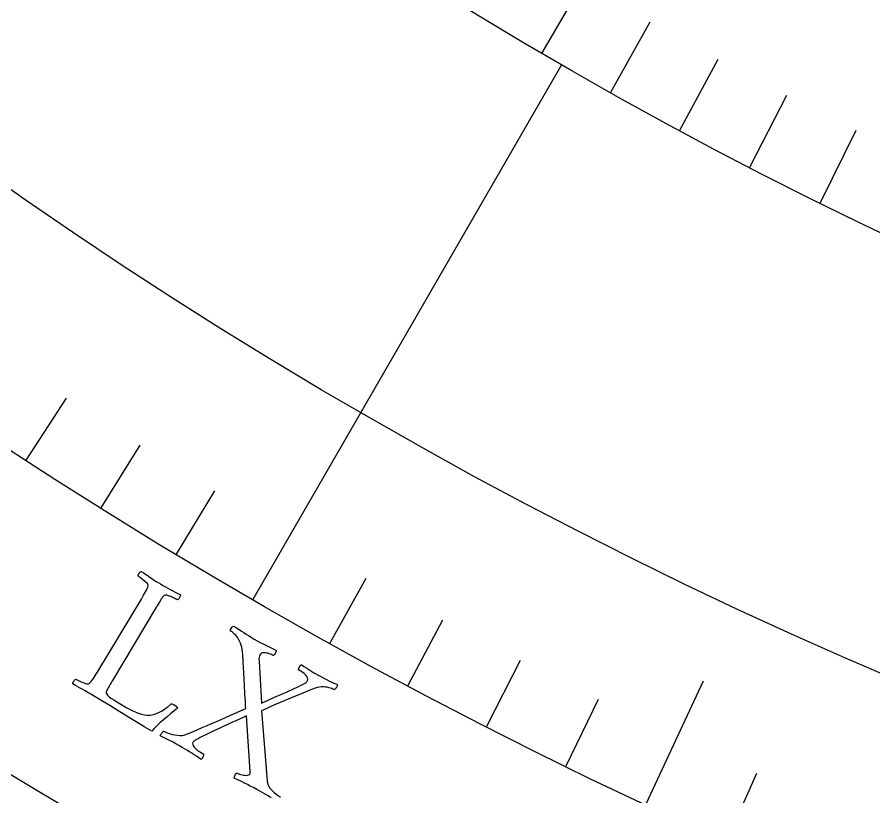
# Model space of a CAD drawing. Header units: millimetres. Extents: x -76 to 76, y -76 to 86.
# Drawn here: x -37.58 to -25.98, y -62.24 to -51.69 of the extents above; entities that cross this region are included whole.
import ezdxf

# ---------------------------------------------------------------- set-up
doc = ezdxf.new("R2010")
doc.units = ezdxf.units.MM
for name, color, linetype in [('CUT_OUTER', 1, 'Continuous'), ('ENGRAVE', 7, 'Continuous'), ('ENGRAVE_FINE', 8, 'Continuous'), ('TEXT', 5, 'Continuous')]:
    doc.layers.add(name, color=color, linetype=linetype)

msp = doc.modelspace()

# ---------------------------------------------------------------- linework, layer by layer
at = {"layer": 'CUT_OUTER'}
msp.add_arc((0.0001, -0.0001), 75.9999, 179.913117, 0.0001, dxfattribs=at)
at = {"layer": 'ENGRAVE'}
for points in [[(-30.4742, -52.1718), (-29.4622, -50.4393)], [(-34.39, -59.5652), (-30.21, -52.3253)], [(-29.0677, -62.3358), (-28.2904, -60.669)]]:
    msp.add_lwpolyline(points, dxfattribs=at)
for radius in [74.48, 74.48, 72.485, 68.78, 68.78, 65.854, 60.42, 60.42, 57.228]:
    msp.add_circle((0, 0), radius, dxfattribs=at)
at = {"layer": 'ENGRAVE_FINE'}
for points in [[(-29.5467, -52.7027), (-29.0115, -51.7481)], [(-28.6096, -53.2172), (-28.0914, -52.2532)], [(-27.6632, -53.7152), (-27.1622, -52.7422)], [(-26.7079, -54.1965), (-26.2242, -53.2148)], [(-37.4603, -57.6838), (-36.9139, -56.8424)], [(-36.4478, -58.3287), (-35.9162, -57.478)], [(-35.4243, -58.956), (-34.9076, -58.0961)], [(-33.3452, -60.1563), (-32.8588, -59.2789)], [(-32.2903, -60.7291), (-31.8193, -59.8434)], [(-31.2255, -61.2834), (-30.77, -60.3896)], [(-30.1512, -61.8191), (-29.7114, -60.9174)], [(-27.9753, -62.8337), (-27.5673, -61.9172)]]:
    msp.add_lwpolyline(points, dxfattribs=at)
at = {"layer": 'TEXT'}
msp.add_lwpolyline([(-36.2924, -60.663), (-36.294, -60.6657), (-36.2959, -60.6689), (-36.2982, -60.6727), (-36.3009, -60.6771), (-36.3077, -60.6886), (-36.3155, -60.7016), (-36.3243, -60.7162), (-36.334, -60.7325), (-36.3438, -60.7493), (-36.353, -60.7656), (-36.3613, -60.7812), (-36.369, -60.7964), (-36.3751, -60.8099), (-36.3788, -60.8209), (-36.3802, -60.8293), (-36.3792, -60.835), (-36.3712, -60.85), (-36.3608, -60.864), (-36.3481, -60.8773), (-36.3331, -60.8898), (-36.3144, -60.903), (-36.2905, -60.9188), (-36.2615, -60.937), (-36.2273, -60.9576), (-36.0966, -61.0351), (-36.0619, -61.0543), (-36.0244, -61.0725), (-35.9842, -61.0897), (-35.9412, -61.106), (-35.8982, -61.1194), (-35.8578, -61.1283), (-35.8202, -61.1325), (-35.7853, -61.1322), (-35.7544, -61.1276), (-35.7225, -61.1196), (-35.6896, -61.1083), (-35.6557, -61.0935), (-35.6205, -61.0743), (-35.5836, -61.0497), (-35.5449, -61.0198), (-35.5046, -60.9845), (-35.4971, -60.9805), (-35.4877, -60.98), (-35.4763, -60.9831), (-35.4631, -60.9896), (-35.444, -61.0019), (-35.4295, -61.0139), (-35.4196, -61.0256), (-35.4143, -61.037), (-35.4593, -61.0753), (-35.506, -61.1147), (-35.5542, -61.1552), (-35.6041, -61.1966), (-35.6521, -61.2376), (-35.6943, -61.2767), (-35.7309, -61.314), (-35.7619, -61.3494), (-35.8559, -61.2941), (-35.9492, -61.2382), (-36.0418, -61.1818), (-36.1336, -61.1248), (-36.2282, -61.066), (-36.3289, -61.0042), (-36.4359, -60.9391), (-36.549, -60.871), (-36.5884, -60.8476), (-36.6259, -60.8259), (-36.6617, -60.8059), (-36.6956, -60.7875), (-36.7288, -60.7695), (-36.7623, -60.7508), (-36.7961, -60.7312), (-36.8303, -60.7108), (-36.831, -60.7028), (-36.8292, -60.6938), (-36.8251, -60.6838), (-36.8186, -60.6729), (-36.8111, -60.6627), (-36.8038, -60.6546), (-36.797, -60.6487), (-36.7904, -60.6451), (-36.7817, -60.6501), (-36.7698, -60.6564), (-36.7546, -60.664), (-36.7363, -60.6731), (-36.7163, -60.6822), (-36.6963, -60.6904), (-36.6764, -60.6976), (-36.6564, -60.7037), (-36.6383, -60.708), (-36.624, -60.7096), (-36.6136, -60.7085), (-36.6069, -60.7047), (-36.5936, -60.6921), (-36.5801, -60.6768), (-36.5663, -60.6589), (-36.5524, -60.6382), (-36.5381, -60.6157), (-36.5235, -60.5923), (-36.5085, -60.5679), (-36.4931, -60.5425), (-35.902, -59.5619), (-35.8867, -59.5363), (-35.872, -59.5114), (-35.8578, -59.4872), (-35.8443, -59.4636), (-35.8322, -59.4411), (-35.8225, -59.4202), (-35.8151, -59.4009), (-35.8101, -59.3832), (-35.8092, -59.3747), (-35.8127, -59.3648), (-35.8207, -59.3534), (-35.8331, -59.3404), (-35.8481, -59.3269), (-35.8638, -59.3135), (-35.8802, -59.3003), (-35.8972, -59.2873), (-35.9133, -59.2754), (-35.9268, -59.2657), (-35.9376, -59.2583), (-35.9459, -59.253), (-35.9456, -59.2455), (-35.9435, -59.2367), (-35.9397, -59.2266), (-35.934, -59.2152), (-35.9273, -59.2044), (-35.9205, -59.1961), (-35.9133, -59.1904), (-35.906, -59.1872), (-35.8723, -59.2094), (-35.839, -59.2314), (-35.806, -59.2535), (-35.7734, -59.2755), (-35.741, -59.2971), (-35.7086, -59.3181), (-35.6762, -59.3385), (-35.6438, -59.3583), (-35.6104, -59.378), (-35.5771, -59.3971), (-35.544, -59.4154), (-35.511, -59.433), (-35.4778, -59.4506), (-35.4439, -59.4687), (-35.4094, -59.4873), (-35.3743, -59.5065), (-35.3736, -59.5145), (-35.3753, -59.5235), (-35.3794, -59.5334), (-35.3858, -59.5444), (-35.3932, -59.5548), (-35.4003, -59.5629), (-35.4071, -59.5689), (-35.4136, -59.5726), (-35.4221, -59.5678), (-35.4338, -59.5618), (-35.4487, -59.5544), (-35.4667, -59.5458), (-35.4862, -59.5369), (-35.5053, -59.5288), (-35.5241, -59.5215), (-35.5426, -59.5149), (-35.5595, -59.5102), (-35.5734, -59.5085), (-35.5844, -59.5098), (-35.5924, -59.514), (-35.6031, -59.5248), (-35.6141, -59.5378), (-35.6255, -59.553), (-35.6372, -59.5704), (-35.6492, -59.5894), (-35.6616, -59.6093), (-35.6745, -59.6302), (-35.6877, -59.6521), (-35.6898, -59.6557), (-35.6919, -59.6592), (-35.694, -59.6627), (-35.6961, -59.6663), (-35.6982, -59.6698), (-35.7003, -59.6734), (-35.7025, -59.6769), (-35.7046, -59.6804)], close=True, dxfattribs=at)
msp.add_lwpolyline([(-34.1438, -62.2528), (-34.1695, -62.2363), (-34.1954, -62.22), (-34.2243, -62.2026), (-34.2562, -62.1842), (-34.291, -62.1647), (-34.3392, -62.1384), (-34.3844, -62.1142), (-34.4267, -62.0923), (-34.466, -62.0725), (-34.5055, -62.053), (-34.5483, -62.0319), (-34.5943, -62.0091), (-34.6435, -61.9847), (-34.6444, -61.9763), (-34.6427, -61.9663), (-34.6385, -61.9545), (-34.6317, -61.9409), (-34.6241, -61.9287), (-34.6172, -61.9207), (-34.6112, -61.917), (-34.606, -61.9176), (-34.5974, -61.9218), (-34.586, -61.9264), (-34.5718, -61.9313), (-34.5549, -61.9366), (-34.5366, -61.9415), (-34.5181, -61.945), (-34.4994, -61.9472), (-34.4807, -61.9481), (-34.4635, -61.947), (-34.4495, -61.9431), (-34.4387, -61.9365), (-34.4311, -61.9271), (-34.4298, -61.9243), (-34.4288, -61.9209), (-34.428, -61.9167), (-34.4273, -61.9119), (-34.427, -61.9068), (-34.4271, -61.9022), (-34.4276, -61.8979), (-34.4284, -61.894), (-34.4769, -61.143), (-34.5237, -61.1636), (-34.5727, -61.1855), (-34.6239, -61.2087), (-34.6772, -61.2332), (-34.7313, -61.2583), (-34.7848, -61.2831), (-34.8375, -61.3077), (-34.8896, -61.3321), (-34.9396, -61.3557), (-34.9863, -61.3782), (-35.0294, -61.3994), (-35.0692, -61.4194), (-35.1042, -61.4373), (-35.1333, -61.4523), (-35.1563, -61.4645), (-35.1733, -61.4737), (-35.1762, -61.4756), (-35.1797, -61.478), (-35.1839, -61.4807), (-35.1887, -61.4839), (-35.1936, -61.4876), (-35.1981, -61.492), (-35.2021, -61.497), (-35.2057, -61.5026), (-35.2092, -61.5146), (-35.2073, -61.529), (-35.2001, -61.5459), (-35.1875, -61.5652), (-35.168, -61.5868), (-35.14, -61.6102), (-35.1035, -61.6354), (-35.0585, -61.6625), (-35.0586, -61.6701), (-35.0606, -61.6795), (-35.0645, -61.6904), (-35.0704, -61.7031), (-35.0769, -61.715), (-35.0826, -61.7238), (-35.0875, -61.7295), (-35.0917, -61.7321), (-35.123, -61.7112), (-35.1546, -61.6903), (-35.1867, -61.6694), (-35.2191, -61.6484), (-35.2516, -61.6277), (-35.2842, -61.6076), (-35.3166, -61.5881), (-35.349, -61.5692), (-35.3931, -61.5442), (-35.434, -61.5215), (-35.472, -61.5011), (-35.5069, -61.4831), (-35.5406, -61.4661), (-35.5749, -61.4489), (-35.61, -61.4314), (-35.6457, -61.4138), (-35.6437, -61.406), (-35.6396, -61.3971), (-35.6336, -61.3872), (-35.6255, -61.3763), (-35.6173, -61.3661), (-35.6107, -61.3583), (-35.6057, -61.353), (-35.6023, -61.3501), (-35.5948, -61.3538), (-35.5817, -61.3593), (-35.5631, -61.3666), (-35.539, -61.3757), (-35.5111, -61.3851), (-35.4813, -61.3932), (-35.4495, -61.4001), (-35.4159, -61.4056), (-35.3822, -61.4085), (-35.3504, -61.4073), (-35.3204, -61.4021), (-35.2923, -61.3928), (-35.217, -61.3617), (-35.1451, -61.3316), (-35.0768, -61.3027), (-35.0121, -61.2749), (-34.9491, -61.2476), (-34.8862, -61.2199), (-34.8234, -61.192), (-34.7607, -61.1637), (-34.6968, -61.1348), (-34.6301, -61.1049), (-34.5608, -61.0738), (-34.4888, -61.0417), (-34.4899, -61.011), (-34.4916, -60.9766), (-34.4937, -60.9387), (-34.4963, -60.8971), (-34.499, -60.8532), (-34.5016, -60.8084), (-34.5041, -60.7627), (-34.5063, -60.7161), (-34.5086, -60.6699), (-34.5109, -60.6251), (-34.5132, -60.5819), (-34.5157, -60.5402), (-34.518, -60.5012), (-34.52, -60.4658), (-34.5219, -60.4341), (-34.5234, -60.4061), (-34.5247, -60.3833), (-34.5256, -60.367), (-34.5262, -60.3572), (-34.5263, -60.3539), (-34.5281, -60.3139), (-34.5313, -60.2775), (-34.5359, -60.2446), (-34.542, -60.2152), (-34.5498, -60.1875), (-34.5597, -60.1599), (-34.5718, -60.1322), (-34.5859, -60.1044), (-34.5965, -60.0865), (-34.609, -60.0694), (-34.6232, -60.053), (-34.6392, -60.0373), (-34.6553, -60.0232), (-34.6698, -60.0113), (-34.6827, -60.0018), (-34.694, -59.9946), (-34.697, -59.9904), (-34.6969, -59.9834), (-34.6935, -59.9734), (-34.6868, -59.9606), (-34.6787, -59.9479), (-34.6707, -59.9382), (-34.663, -59.9316), (-34.6555, -59.928), (-34.6157, -59.9527), (-34.5791, -59.9757), (-34.5456, -59.9971), (-34.5153, -60.0168), (-34.4848, -60.0364), (-34.451, -60.0573), (-34.4139, -60.0794), (-34.3734, -60.1029), (-34.3734, -60.1029), (-34.332, -60.1262), (-34.2921, -60.1481), (-34.2537, -60.1685), (-34.2168, -60.1875), (-34.1807, -60.2057), (-34.1451, -60.2238), (-34.1099, -60.2419), (-34.075, -60.26), (-34.0763, -60.2671), (-34.0795, -60.2763), (-34.0847, -60.2876), (-34.0919, -60.3009), (-34.0996, -60.3131), (-34.1064, -60.3211), (-34.1124, -60.3248), (-34.1175, -60.3242), (-34.127, -60.3194), (-34.1389, -60.3141), (-34.1533, -60.3084), (-34.1702, -60.3023), (-34.1884, -60.2967), (-34.2067, -60.2927), (-34.225, -60.2901), (-34.2435, -60.2891), (-34.2608, -60.2909), (-34.2756, -60.2965), (-34.2881, -60.3061), (-34.2981, -60.3197), (-34.3044, -60.3348), (-34.3084, -60.3541), (-34.31, -60.3775), (-34.3093, -60.4049), (-34.2772, -60.9718), (-34.1864, -60.9313), (-34.0982, -60.892), (-34.0124, -60.8541), (-33.929, -60.8175), (-33.852, -60.7832), (-33.7855, -60.7521), (-33.7294, -60.7242), (-33.6836, -60.6995), (-33.6771, -60.6953), (-33.6713, -60.6906), (-33.6663, -60.6856), (-33.662, -60.6801), (-33.6585, -60.675), (-33.6558, -60.671), (-33.6539, -60.6681), (-33.6528, -60.6664), (-33.6498, -60.6567), (-33.6499, -60.6444), (-33.6533, -60.6296), (-33.6598, -60.6122), (-33.673, -60.5925), (-33.6963, -60.5708), (-33.7295, -60.5469), (-33.7729, -60.521), (-33.7745, -60.5165), (-33.7736, -60.5092), (-33.7702, -60.4992), (-33.7644, -60.4864), (-33.7574, -60.4735), (-33.7509, -60.4629), (-33.7446, -60.4547), (-33.7388, -60.4489), (-33.7069, -60.4697), (-33.6768, -60.4893), (-33.6485, -60.5077), (-33.6221, -60.5248), (-33.5958, -60.5415), (-33.5679, -60.5584), (-33.5384, -60.5756), (-33.5073, -60.5931), (-33.4641, -60.6166), (-33.424, -60.6376), (-33.3872, -60.6559), (-33.3535, -60.6717), (-33.3229, -60.6856), (-33.2951, -60.6983), (-33.2701, -60.7098), (-33.2479, -60.7202), (-33.2489, -60.7271), (-33.2513, -60.7356), (-33.2552, -60.7456), (-33.2604, -60.7572), (-33.2668, -60.7683), (-33.274, -60.7771), (-33.2821, -60.7835), (-33.2909, -60.7875), (-33.2975, -60.7843), (-33.308, -60.7801), (-33.3222, -60.7747), (-33.3403, -60.7682), (-33.3613, -60.7618), (-33.3841, -60.7567), (-33.4088, -60.7529), (-33.4354, -60.7504), (-33.4631, -60.7502), (-33.4911, -60.753), (-33.5196, -60.759), (-33.5484, -60.7681), (-33.6197, -60.7969), (-33.6862, -60.8236), (-33.748, -60.8483), (-33.805, -60.8708), (-33.8595, -60.8926), (-33.9137, -60.9148), (-33.9677, -60.9376), (-34.0214, -60.9609), (-34.0775, -60.9856), (-34.1384, -61.0127), (-34.2043, -61.0421), (-34.275, -61.0738), (-34.1992, -62.0209), (-34.1929, -62.055), (-34.1801, -62.0879), (-34.1608, -62.1197), (-34.1349, -62.1503), (-34.1057, -62.1787), (-34.0766, -62.2035), (-34.0475, -62.2247), (-34.0183, -62.2424)], dxfattribs=at)

doc.saveas('drawing.dxf')
